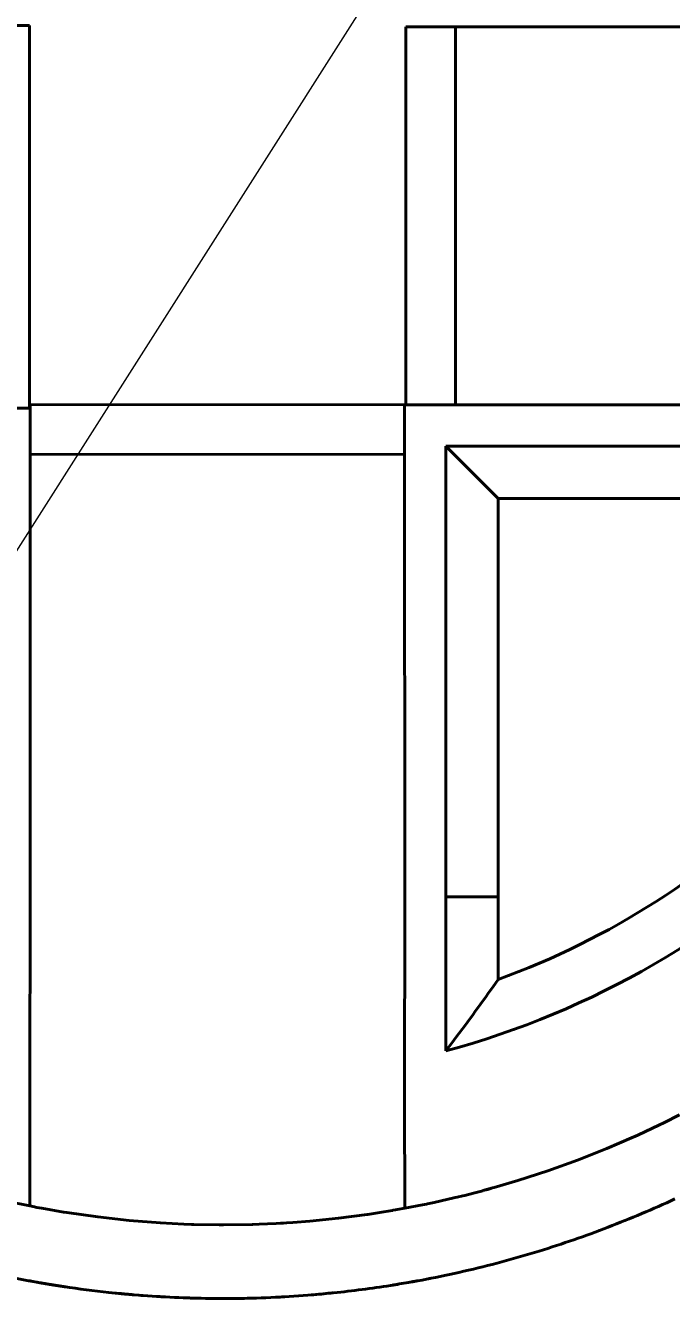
# Model space of a CAD drawing. Header units: inches. Extents: x 0.3 to 10.7, y 0.3 to 8.2.
# Drawn here: x 2.736 to 3.599, y 4.685 to 6.385 of the extents above; entities that cross this region are included whole.
import ezdxf

# ---------------------------------------------------------------- set-up
doc = ezdxf.new("R2010")
doc.units = ezdxf.units.IN
doc.header["$LTSCALE"] = 0.03937
doc.header["$MEASUREMENT"] = 0
doc.layers.add('Annotations', color=7, linetype='Continuous')
doc.layers.add('Geometries', color=7, linetype='Continuous')
doc.styles.add('Shapr2', font='txt', dxfattribs={"height": 0.0957})
doc.dimstyles.new('ISO-25', dxfattribs={"dimtxt": 0.098425, "dimasz": 0.098425, "dimexe": 0.049213, "dimexo": 0.024606, "dimgap": 0.024606, "dimtad": 1, "dimtxsty": 'Standard', "dimcen": 0.098425, "dimadec": 0, "dimazin": 0, "dimtfac": 1, "dimtmove": 0, "dimatfit": 3, "dimfxl": 0.03937, "dimarcsym": 0})

# ---------------------------------------------------------------- blocks, each defined once
blk = doc.blocks.new('*D2')
at = {"layer": 'Annotations', "color": 0, "linetype": 'Continuous', "lineweight": 15}
for p, q in [((3.8252, 7.4142), (4.1421, 7.9122)), ((2.2317, 4.9102), (3.7723, 7.3312)), ((2.1788, 4.8272), (2.126, 4.7442))]:
    blk.add_line(p, q, dxfattribs=at)
at = {"layer": 'Annotations', "color": 0}
for points in [[(3.8113, 7.4231), (3.839, 7.4054), (3.7723, 7.3312)], [(2.1927, 4.8184), (2.165, 4.836), (2.2317, 4.9102)]]:
    blk.add_solid(points, dxfattribs=at)
at = {"layer": 'Defpoints', "color": 0}
for p in [(3.7723, 7.3312), (2.2317, 4.9102)]:
    blk.add_point(p, dxfattribs=at)
at = {"layer": 'Annotations', "color": 0, "lineweight": 15, "insert": (3.9621, 7.7699), "char_height": 0.0957, "attachment_point": 5, "rotation": 57.5284, "style": 'Shapr2'}
blk.add_mtext('%%c2.87', dxfattribs=at)

msp = doc.modelspace()

# ---------------------------------------------------------------- linework, layer by layer
at = {"layer": 'Geometries', "linetype": 'Continuous', "lineweight": 40}
for p, q in [((2.7411, 6.3853), (2.6747, 6.3853)), ((2.7411, 6.3853), (2.7411, 5.8744)), ((3.2437, 5.8788), (3.2437, 6.3835)), ((3.2437, 6.3835), (3.3101, 6.3835)), ((3.3101, 6.3835), (3.3101, 5.8788)), ((3.3101, 6.3835), (3.8946, 6.3834)), ((2.7411, 5.8744), (2.6747, 5.8744)), ((2.7417, 5.8789), (3.2421, 5.8792)), ((2.7417, 5.8789), (2.7417, 5.8125)), ((3.2421, 5.8792), (3.2421, 5.8127)), ((3.2437, 5.8788), (3.3101, 5.8788)), ((3.3101, 5.8788), (4.1708, 5.8787)), ((3.2971, 5.8237), (3.3671, 5.7538)), ((3.2974, 5.2214), (3.2971, 5.8237)), ((3.2971, 5.8237), (4.1057, 5.8237)), ((3.2421, 5.8127), (2.7417, 5.8125)), ((2.7417, 5.8125), (2.7419, 5.2303)), ((3.2421, 5.8127), (3.2424, 5.2215)), ((4.0102, 5.7537), (3.3671, 5.7538)), ((3.3671, 5.7538), (3.3674, 5.2215)), ((2.7419, 5.2303), (2.7416, 4.9535)), ((3.2424, 5.2215), (3.242, 4.9494)), ((3.2971, 5.0158), (3.2974, 5.2214)), ((3.2974, 5.2214), (3.3674, 5.2215)), ((3.3674, 5.2215), (3.3672, 5.1113)), ((2.7416, 4.9535), (2.7414, 4.8087)), ((3.242, 4.9494), (3.2426, 4.8056)), ((3.6096, 4.9303), (3.5884, 4.9197)), ((3.5456, 4.8997), (3.5123, 4.8854)), ((3.5538, 4.9034), (3.5456, 4.8997)), ((3.5538, 4.9034), (3.5456, 4.8997)), ((3.5465, 4.9001), (3.5456, 4.8997)), ((3.3467, 4.8292), (3.3466, 4.8291)), ((3.3467, 4.8292), (3.3596, 4.8327)), ((3.3467, 4.8292), (3.3595, 4.8327)), ((3.3596, 4.8327), (3.3574, 4.8321)), ((3.3619, 4.8333), (3.3596, 4.8327)), ((2.7099, 4.8153), (2.7414, 4.8087)), ((3.2817, 4.8135), (3.2726, 4.8115)), ((3.2911, 4.8155), (3.2817, 4.8135)), ((3.308, 4.8194), (3.2911, 4.8155)), ((3.3097, 4.8198), (3.308, 4.8194)), ((3.3226, 4.8229), (3.3201, 4.8223)), ((3.3345, 4.8259), (3.3226, 4.8229)), ((3.3466, 4.8291), (3.3345, 4.8259)), ((2.7414, 4.8087), (2.7475, 4.8075)), ((2.751, 4.8068), (2.7571, 4.8057)), ((2.7571, 4.8057), (2.7573, 4.8057)), ((2.7573, 4.8057), (2.7865, 4.8006)), ((2.7865, 4.8006), (2.7875, 4.8005)), ((3.2092, 4.7999), (3.1931, 4.7975)), ((3.2258, 4.8027), (3.2092, 4.7999)), ((3.226, 4.8027), (3.2258, 4.8027)), ((3.2263, 4.8027), (3.226, 4.8027)), ((3.2271, 4.8029), (3.2263, 4.8027)), ((3.2426, 4.8056), (3.2325, 4.8038)), ((3.2663, 4.8102), (3.2426, 4.8056)), ((2.9472, 4.7845), (2.9577, 4.7841)), ((2.9577, 4.7841), (2.9581, 4.7841)), ((2.9581, 4.7841), (2.9605, 4.7841)), ((2.9945, 4.7835), (2.9605, 4.7841)), ((2.9954, 4.7835), (2.9945, 4.7835)), ((2.9954, 4.7835), (2.9945, 4.7835)), ((2.9956, 4.7835), (2.9954, 4.7835)), ((2.9957, 4.7835), (2.9954, 4.7835)), ((2.9985, 4.7835), (2.9956, 4.7835)), ((2.9989, 4.7835), (2.9957, 4.7835)), ((3, 4.7835), (2.9985, 4.7835)), ((3.0004, 4.7835), (3, 4.7835)), ((3.0477, 4.7843), (3.0394, 4.7841)), ((3.0591, 4.7848), (3.0477, 4.7843)), ((3.0707, 4.7853), (3.0591, 4.7848)), ((3.0798, 4.7859), (3.0707, 4.7853)), ((3.0766, 4.7857), (3.0707, 4.7853)), ((3.0798, 4.7859), (3.0766, 4.7857)), ((3.0801, 4.7859), (3.0798, 4.7859)), ((3.0798, 4.7859), (3.0803, 4.7859)), ((3.085, 4.7862), (3.08, 4.7859)), ((3.0844, 4.7861), (3.0801, 4.7859)), ((3.0931, 4.7867), (3.085, 4.7862)), ((3.1155, 4.7885), (3.0931, 4.7867)), ((3.2762, 4.7119), (3.2737, 4.7114)), ((2.7571, 4.7057), (2.757, 4.7058)), ((2.757, 4.7058), (2.7571, 4.7057)), ((2.7571, 4.7058), (2.757, 4.7058)), ((2.757, 4.7058), (2.757, 4.7058)), ((2.7571, 4.7058), (2.757, 4.7058)), ((2.757, 4.7058), (2.757, 4.7058)), ((2.7572, 4.7058), (2.7571, 4.7058)), ((2.7571, 4.7058), (2.7571, 4.7058)), ((2.7572, 4.7058), (2.7571, 4.7058)), ((2.7571, 4.7057), (2.7572, 4.7057)), ((2.7571, 4.7057), (2.7571, 4.7057)), ((2.7575, 4.7057), (2.7571, 4.7057)), ((2.7575, 4.7057), (2.7572, 4.7058)), ((2.7572, 4.7058), (2.7572, 4.7058)), ((2.7575, 4.7057), (2.7575, 4.7057)), ((2.758, 4.7056), (2.7575, 4.7057)), ((2.7575, 4.7057), (2.7575, 4.7057)), ((2.7585, 4.7055), (2.7575, 4.7057)), ((2.758, 4.7056), (2.7575, 4.7057)), ((2.7587, 4.7055), (2.758, 4.7056)), ((2.7604, 4.7052), (2.758, 4.7056)), ((2.7608, 4.7051), (2.7585, 4.7055)), ((2.7608, 4.7051), (2.7587, 4.7055)), ((2.7608, 4.7051), (2.7604, 4.7052)), ((2.7608, 4.7051), (2.7605, 4.7052)), ((2.7611, 4.7051), (2.7608, 4.7051)), ((2.7731, 4.7031), (2.7731, 4.7031)), ((3.2259, 4.7029), (3.2234, 4.7025)), ((3.2237, 4.7026), (3.2234, 4.7026)), ((3.2259, 4.703), (3.2237, 4.7026)), ((3.2259, 4.7029), (3.2237, 4.7026)), ((3.2259, 4.7029), (3.2262, 4.703)), ((3.226, 4.703), (3.2259, 4.703)), ((3.2259, 4.703), (3.2259, 4.703)), ((3.226, 4.7029), (3.2259, 4.7029)), ((3.226, 4.7029), (3.2259, 4.7029)), ((3.2264, 4.703), (3.226, 4.7029)), ((3.2263, 4.703), (3.226, 4.703)), ((3.226, 4.703), (3.226, 4.703)), ((3.2262, 4.703), (3.2264, 4.703)), ((3.2263, 4.703), (3.2264, 4.703)), ((3.2264, 4.703), (3.2263, 4.703)), ((3.229, 4.7035), (3.2264, 4.703)), ((3.2598, 4.7088), (3.2592, 4.7086)), ((3.26, 4.7088), (3.2598, 4.7088)), ((2.8646, 4.6915), (2.8642, 4.6915)), ((2.8651, 4.6914), (2.8646, 4.6915)), ((2.8904, 4.6893), (2.8901, 4.6893)), ((2.899, 4.6886), (2.8989, 4.6886)), ((2.951, 4.6859), (2.9511, 4.6859)), ((2.9633, 4.6855), (2.963, 4.6855)), ((2.9642, 4.6855), (2.9638, 4.6855)), ((2.969, 4.6854), (2.969, 4.6854)), ((2.9934, 4.6851), (2.9933, 4.6851)), ((3.0008, 4.6851), (3, 4.6851)), ((3.0011, 4.6851), (3.0008, 4.6851)), ((3.0015, 4.6851), (3.0011, 4.6851)), ((3.0011, 4.6851), (3.0011, 4.6851)), ((3.0059, 4.6851), (3.0015, 4.6851)), ((3.0063, 4.6851), (3.0059, 4.6851)), ((3.0064, 4.6851), (3.0063, 4.6851)), ((3.0066, 4.6851), (3.0064, 4.6851)), ((3.0095, 4.6851), (3.0064, 4.6851)), ((3.0096, 4.6851), (3.0089, 4.6851)), ((3.0096, 4.6851), (3.0095, 4.6851)), ((3.0124, 4.6851), (3.0096, 4.6851)), ((3.0131, 4.6851), (3.0124, 4.6851)), ((3.0131, 4.6851), (3.0131, 4.6851)), ((3.0131, 4.6851), (3.0134, 4.6851)), ((3.0383, 4.6856), (3.0379, 4.6856)), ((3.1436, 4.6923), (3.1434, 4.6923)), ((3.1473, 4.6927), (3.1436, 4.6923))]:
    msp.add_line(p, q, dxfattribs=at)
at = {"layer": 'Geometries', "linetype": 'Continuous', "lineweight": 40, "flags": 128}
for points in [[(3.5884, 4.9197), (3.5827, 4.9169), (3.5538, 4.9034)], [(3.5538, 4.9034), (3.5477, 4.9007), (3.5465, 4.9001)], [(3.5123, 4.8854), (3.4731, 4.8699), (3.4335, 4.8556), (3.3936, 4.8426), (3.3619, 4.8333)], [(3.3574, 4.8321), (3.3533, 4.8309), (3.3467, 4.8292)], [(3.6034, 4.8181), (3.5979, 4.8156), (3.5924, 4.8131), (3.5868, 4.8106), (3.5813, 4.8081), (3.5757, 4.8057), (3.5702, 4.8032), (3.5646, 4.8008), (3.559, 4.7985), (3.5534, 4.7961), (3.5478, 4.7937), (3.5422, 4.7914), (3.5365, 4.7891), (3.5309, 4.7869), (3.5253, 4.7847), (3.5196, 4.7824), (3.514, 4.7803), (3.5083, 4.7781), (3.5026, 4.776), (3.4969, 4.7738), (3.4912, 4.7717), (3.4855, 4.7697), (3.4798, 4.7676), (3.4741, 4.7656), (3.4684, 4.7636), (3.4627, 4.7617), (3.4569, 4.7597), (3.4512, 4.7578), (3.4454, 4.7559), (3.4396, 4.754), (3.4338, 4.7521), (3.428, 4.7503), (3.4222, 4.7485), (3.4159, 4.7466), (3.4097, 4.7447), (3.4034, 4.7429), (3.3972, 4.7411), (3.3909, 4.7393), (3.3846, 4.7375), (3.3783, 4.7358), (3.372, 4.7341), (3.3657, 4.7324), (3.3594, 4.7307), (3.3531, 4.7291), (3.3468, 4.7275), (3.3404, 4.726), (3.3341, 4.7244), (3.3277, 4.7229), (3.3213, 4.7214), (3.3149, 4.72), (3.3085, 4.7186), (3.3021, 4.7172), (3.2957, 4.7158), (3.2897, 4.7146), (3.2836, 4.7133), (3.2776, 4.7121), (3.2762, 4.7119)], [(3.3201, 4.8223), (3.3126, 4.8205), (3.3097, 4.8198)], [(2.751, 4.8068), (2.7492, 4.8072), (2.7475, 4.8075)], [(2.9472, 4.7845), (2.9159, 4.7861), (2.874, 4.7894), (2.8323, 4.794), (2.7907, 4.7999), (2.7875, 4.8005)], [(3.1931, 4.7975), (3.192, 4.7973), (3.1538, 4.7923), (3.1155, 4.7885), (3.1155, 4.7885)], [(3.2325, 4.8038), (3.2301, 4.8034), (3.2271, 4.8029)], [(3.2726, 4.8115), (3.2715, 4.8113), (3.2663, 4.8102)], [(3.0394, 4.7841), (3.0386, 4.784), (3.0004, 4.7835)], [(3.08, 4.7859), (3.0771, 4.7857), (3.0766, 4.7857)], [(3.2737, 4.7114), (3.2716, 4.711), (3.2655, 4.7098), (3.26, 4.7088)], [(3.2762, 4.7119), (3.2761, 4.7119), (3.2761, 4.7119), (3.2761, 4.7119), (3.2761, 4.7119), (3.2761, 4.7119), (3.2761, 4.7118), (3.2761, 4.7118), (3.2761, 4.7118), (3.2761, 4.7118), (3.2761, 4.7118), (3.2761, 4.7118), (3.2761, 4.7118), (3.276, 4.7118), (3.276, 4.7118), (3.276, 4.7118), (3.276, 4.7118), (3.276, 4.7118), (3.276, 4.7118), (3.276, 4.7118), (3.276, 4.7118), (3.276, 4.7118), (3.276, 4.7118), (3.276, 4.7118), (3.276, 4.7118), (3.276, 4.7118), (3.276, 4.7118), (3.276, 4.7118), (3.276, 4.7118), (3.276, 4.7118), (3.276, 4.7118), (3.276, 4.7118), (3.2759, 4.7118), (3.2759, 4.7118), (3.2759, 4.7118), (3.2759, 4.7118), (3.2759, 4.7118), (3.2759, 4.7118), (3.2759, 4.7118), (3.2758, 4.7118), (3.2758, 4.7118), (3.2758, 4.7118), (3.2758, 4.7118), (3.2758, 4.7118), (3.2758, 4.7118), (3.2757, 4.7118), (3.2757, 4.7118), (3.2757, 4.7118), (3.2757, 4.7118), (3.2756, 4.7118), (3.2756, 4.7118), (3.2756, 4.7117), (3.2756, 4.7117), (3.2755, 4.7117), (3.2755, 4.7117), (3.2755, 4.7117), (3.2754, 4.7117), (3.2754, 4.7117), (3.2753, 4.7117), (3.2753, 4.7117), (3.2752, 4.7117), (3.2752, 4.7117), (3.2751, 4.7117), (3.2751, 4.7117), (3.275, 4.7116), (3.275, 4.7116), (3.2749, 4.7116), (3.2749, 4.7116), (3.2748, 4.7116), (3.2748, 4.7116), (3.2747, 4.7116), (3.2747, 4.7116), (3.2746, 4.7116), (3.2746, 4.7116), (3.2745, 4.7115), (3.2745, 4.7115), (3.2744, 4.7115), (3.2744, 4.7115), (3.2743, 4.7115), (3.2743, 4.7115), (3.2742, 4.7115), (3.2742, 4.7115), (3.2741, 4.7115), (3.2741, 4.7115), (3.274, 4.7114), (3.274, 4.7114), (3.2739, 4.7114), (3.2739, 4.7114), (3.2738, 4.7114), (3.2738, 4.7114), (3.2737, 4.7114), (3.2737, 4.7114), (3.2737, 4.7114)], [(2.757, 4.7058), (2.7512, 4.7068), (2.7454, 4.7078), (2.7396, 4.7089)], [(2.7592, 4.7054), (2.7592, 4.7054), (2.7591, 4.7054), (2.759, 4.7055), (2.7589, 4.7055), (2.7588, 4.7055), (2.7587, 4.7055)], [(2.7604, 4.7052), (2.7604, 4.7052), (2.7604, 4.7052), (2.7603, 4.7052), (2.7603, 4.7052), (2.7603, 4.7052), (2.7603, 4.7052), (2.7602, 4.7052), (2.7602, 4.7052), (2.7602, 4.7052), (2.7602, 4.7052), (2.7602, 4.7053), (2.7601, 4.7053), (2.7601, 4.7053), (2.7601, 4.7053), (2.7601, 4.7053), (2.76, 4.7053), (2.76, 4.7053), (2.76, 4.7053), (2.7599, 4.7053), (2.7598, 4.7053), (2.7597, 4.7053), (2.7596, 4.7053), (2.7595, 4.7054), (2.7594, 4.7054), (2.7593, 4.7054), (2.7592, 4.7054)], [(2.7608, 4.7051), (2.7607, 4.7052), (2.7607, 4.7052), (2.7607, 4.7052), (2.7607, 4.7052), (2.7607, 4.7052), (2.7607, 4.7052), (2.7607, 4.7052), (2.7607, 4.7052), (2.7607, 4.7052), (2.7607, 4.7052), (2.7606, 4.7052), (2.7606, 4.7052), (2.7606, 4.7052), (2.7606, 4.7052), (2.7606, 4.7052), (2.7606, 4.7052), (2.7606, 4.7052), (2.7606, 4.7052), (2.7605, 4.7052), (2.7605, 4.7052), (2.7605, 4.7052), (2.7605, 4.7052), (2.7605, 4.7052), (2.7605, 4.7052), (2.7605, 4.7052), (2.7604, 4.7052), (2.7604, 4.7052), (2.7604, 4.7052), (2.7604, 4.7052)], [(2.7608, 4.7051), (2.7611, 4.7051), (2.7619, 4.705), (2.7627, 4.7048), (2.7633, 4.7047), (2.7639, 4.7046), (2.7645, 4.7045), (2.7651, 4.7044), (2.7657, 4.7043), (2.7663, 4.7042), (2.7669, 4.7041), (2.7675, 4.704), (2.7681, 4.7039), (2.7686, 4.7038), (2.7691, 4.7038), (2.7696, 4.7037), (2.7701, 4.7036), (2.7705, 4.7035), (2.7708, 4.7035), (2.771, 4.7035)], [(2.771, 4.7035), (2.7708, 4.7035), (2.7702, 4.7036), (2.7695, 4.7037), (2.7689, 4.7038), (2.7683, 4.7039), (2.7678, 4.704), (2.7672, 4.7041), (2.7667, 4.7042), (2.7662, 4.7042), (2.7658, 4.7043), (2.7652, 4.7044), (2.7647, 4.7045), (2.7643, 4.7046), (2.7638, 4.7046), (2.7636, 4.7047), (2.7634, 4.7047), (2.7631, 4.7048), (2.7629, 4.7048), (2.7627, 4.7048), (2.7624, 4.7049), (2.7622, 4.7049), (2.7619, 4.705), (2.7616, 4.705), (2.7613, 4.7051), (2.7612, 4.7051), (2.761, 4.7051), (2.7609, 4.7051), (2.7609, 4.7051), (2.7609, 4.7051), (2.7608, 4.7051), (2.7608, 4.7051), (2.7608, 4.7051)], [(2.787, 4.701), (2.7866, 4.701), (2.7807, 4.7019), (2.7748, 4.7029), (2.7689, 4.7038), (2.763, 4.7048), (2.7611, 4.7051)], [(2.771, 4.7035), (2.7712, 4.7034), (2.7713, 4.7034), (2.7715, 4.7034), (2.7717, 4.7034), (2.7718, 4.7033), (2.7719, 4.7033), (2.7721, 4.7033), (2.7722, 4.7033), (2.7723, 4.7033), (2.7724, 4.7032), (2.7724, 4.7032), (2.7725, 4.7032), (2.7725, 4.7032), (2.7725, 4.7032), (2.7725, 4.7032), (2.7725, 4.7032), (2.7725, 4.7032), (2.7725, 4.7032), (2.7725, 4.7032), (2.7725, 4.7032), (2.7725, 4.7032), (2.7725, 4.7032), (2.7725, 4.7032), (2.7726, 4.7032), (2.7726, 4.7032), (2.7726, 4.7032), (2.7726, 4.7032), (2.7726, 4.7032), (2.7726, 4.7032), (2.7726, 4.7032), (2.7726, 4.7032), (2.7726, 4.7032), (2.7726, 4.7032), (2.7726, 4.7032), (2.7727, 4.7032), (2.7727, 4.7032), (2.7727, 4.7032), (2.7727, 4.7032), (2.7727, 4.7032), (2.7727, 4.7032), (2.7727, 4.7032), (2.7727, 4.7032), (2.7727, 4.7032), (2.7727, 4.7032), (2.7727, 4.7032), (2.7728, 4.7032), (2.7728, 4.7032), (2.7728, 4.7032), (2.7728, 4.7032), (2.7728, 4.7032), (2.7728, 4.7032), (2.7728, 4.7032), (2.7728, 4.7032), (2.7728, 4.7032), (2.7729, 4.7032), (2.7729, 4.7032), (2.7729, 4.7032), (2.7729, 4.7032), (2.773, 4.7031), (2.773, 4.7031), (2.773, 4.7031), (2.773, 4.7031), (2.773, 4.7031), (2.7731, 4.7031), (2.7731, 4.7031)], [(2.7731, 4.7031), (2.773, 4.7031), (2.7722, 4.7033), (2.7715, 4.7034), (2.771, 4.7035)], [(2.7873, 4.7009), (2.787, 4.701), (2.7859, 4.7011), (2.7849, 4.7013), (2.7838, 4.7015), (2.7829, 4.7016), (2.7819, 4.7017), (2.781, 4.7019), (2.7801, 4.702), (2.7792, 4.7022), (2.7783, 4.7023), (2.7773, 4.7025), (2.7764, 4.7026), (2.7754, 4.7028), (2.7745, 4.7029), (2.7737, 4.703), (2.7731, 4.7031)], [(2.8646, 4.6915), (2.8633, 4.6916), (2.8574, 4.6922), (2.8515, 4.6928), (2.847, 4.6933)], [(3.2264, 4.703), (3.2272, 4.7032), (3.2282, 4.7033), (3.2292, 4.7035), (3.2298, 4.7036)], [(3.2592, 4.7086), (3.2534, 4.7076), (3.2473, 4.7065), (3.2412, 4.7055), (3.2351, 4.7045), (3.2291, 4.7035), (3.229, 4.7035)], [(3.2526, 4.7075), (3.253, 4.7075), (3.2537, 4.7076), (3.254, 4.7077), (3.2544, 4.7078), (3.2547, 4.7078), (3.255, 4.7079), (3.2553, 4.7079), (3.2555, 4.708), (3.2558, 4.708), (3.256, 4.7081), (3.2562, 4.7081), (3.2564, 4.7081), (3.2566, 4.7082), (3.2568, 4.7082), (3.257, 4.7082), (3.2571, 4.7083), (3.2571, 4.7083), (3.2572, 4.7083), (3.2572, 4.7083), (3.2572, 4.7083), (3.2573, 4.7083), (3.2573, 4.7083), (3.2574, 4.7083), (3.2574, 4.7083), (3.2575, 4.7083), (3.2575, 4.7083), (3.2575, 4.7083), (3.2575, 4.7083), (3.2576, 4.7083), (3.2576, 4.7084), (3.2576, 4.7084), (3.2576, 4.7084), (3.2576, 4.7084), (3.2577, 4.7084), (3.2577, 4.7084), (3.2577, 4.7084), (3.2578, 4.7084), (3.2578, 4.7084), (3.2579, 4.7084), (3.2579, 4.7084), (3.258, 4.7084), (3.258, 4.7084), (3.258, 4.7084), (3.2581, 4.7084), (3.2581, 4.7085), (3.2582, 4.7085), (3.2582, 4.7085), (3.2583, 4.7085), (3.2583, 4.7085), (3.2583, 4.7085), (3.2584, 4.7085), (3.2584, 4.7085), (3.2585, 4.7085), (3.2585, 4.7085), (3.2586, 4.7085), (3.2586, 4.7085), (3.2587, 4.7085), (3.2587, 4.7086), (3.2587, 4.7086), (3.2588, 4.7086), (3.2588, 4.7086), (3.2589, 4.7086), (3.2589, 4.7086), (3.2589, 4.7086), (3.259, 4.7086), (3.259, 4.7086), (3.259, 4.7086), (3.2591, 4.7086), (3.2591, 4.7086), (3.2591, 4.7086), (3.2592, 4.7086), (3.2592, 4.7086)], [(3.2598, 4.7088), (3.2598, 4.7088), (3.2599, 4.7088), (3.2599, 4.7088), (3.2599, 4.7088), (3.2599, 4.7088), (3.2599, 4.7088), (3.26, 4.7088), (3.26, 4.7088), (3.26, 4.7088), (3.26, 4.7088), (3.26, 4.7088), (3.26, 4.7088), (3.2601, 4.7088), (3.2601, 4.7088), (3.2601, 4.7088), (3.2601, 4.7088), (3.2601, 4.7088), (3.2601, 4.7088), (3.2601, 4.7088), (3.2601, 4.7088), (3.2602, 4.7088), (3.2602, 4.7088), (3.2602, 4.7088), (3.2602, 4.7088), (3.2602, 4.7088), (3.2602, 4.7088), (3.2602, 4.7088), (3.2602, 4.7088), (3.2602, 4.7088), (3.2602, 4.7088), (3.2602, 4.7088), (3.2603, 4.7088), (3.2603, 4.7088), (3.2603, 4.7088), (3.2603, 4.7088), (3.2603, 4.7088), (3.2603, 4.7088), (3.2603, 4.7088), (3.2603, 4.7088), (3.2603, 4.7088), (3.2603, 4.7088), (3.2603, 4.7088), (3.2603, 4.7088), (3.2603, 4.7088)], [(2.8785, 4.6902), (2.8785, 4.6902), (2.8785, 4.6902), (2.8785, 4.6902), (2.8785, 4.6902), (2.8784, 4.6902), (2.8784, 4.6902), (2.8784, 4.6902), (2.8784, 4.6902), (2.8784, 4.6902), (2.8784, 4.6902), (2.8784, 4.6902), (2.8784, 4.6902), (2.8784, 4.6902), (2.8784, 4.6902), (2.8784, 4.6902), (2.8784, 4.6902), (2.8784, 4.6902), (2.8784, 4.6902), (2.8784, 4.6902), (2.8784, 4.6902), (2.8783, 4.6902), (2.8783, 4.6903), (2.8783, 4.6903), (2.8783, 4.6903), (2.8783, 4.6903), (2.8783, 4.6903), (2.8783, 4.6903), (2.8783, 4.6903), (2.8783, 4.6903), (2.8783, 4.6903), (2.8783, 4.6903), (2.8782, 4.6903), (2.8782, 4.6903), (2.8782, 4.6903), (2.8782, 4.6903), (2.8782, 4.6903), (2.8782, 4.6903), (2.8782, 4.6903), (2.8782, 4.6903), (2.8781, 4.6903), (2.8781, 4.6903), (2.8781, 4.6903), (2.8781, 4.6903), (2.8781, 4.6903), (2.8781, 4.6903), (2.8781, 4.6903), (2.8781, 4.6903), (2.878, 4.6903), (2.878, 4.6903), (2.878, 4.6903), (2.878, 4.6903), (2.878, 4.6903), (2.878, 4.6903), (2.878, 4.6903), (2.8779, 4.6903), (2.8779, 4.6903), (2.8779, 4.6903), (2.8779, 4.6903), (2.8779, 4.6903), (2.8779, 4.6903), (2.8778, 4.6903), (2.8778, 4.6903), (2.8778, 4.6903), (2.8778, 4.6903), (2.8778, 4.6903), (2.8778, 4.6903), (2.8777, 4.6903), (2.8777, 4.6903), (2.8777, 4.6903), (2.8777, 4.6903), (2.8777, 4.6903), (2.8777, 4.6903), (2.8776, 4.6903), (2.8776, 4.6903), (2.8776, 4.6903), (2.8776, 4.6903), (2.8776, 4.6903), (2.8776, 4.6903), (2.8775, 4.6903), (2.8775, 4.6903), (2.8774, 4.6903), (2.8773, 4.6903), (2.8772, 4.6904), (2.877, 4.6904), (2.8768, 4.6904), (2.8766, 4.6904), (2.8764, 4.6904), (2.8761, 4.6904), (2.8758, 4.6905), (2.8755, 4.6905), (2.8752, 4.6905), (2.8749, 4.6906), (2.8745, 4.6906), (2.8742, 4.6906), (2.8738, 4.6906), (2.8734, 4.6907), (2.873, 4.6907), (2.8725, 4.6908), (2.8721, 4.6908), (2.8716, 4.6908), (2.8711, 4.6909), (2.8706, 4.6909), (2.87, 4.691), (2.8695, 4.691), (2.8689, 4.6911), (2.8683, 4.6911), (2.8677, 4.6912), (2.8665, 4.6913), (2.8652, 4.6914), (2.8646, 4.6915)], [(2.8785, 4.6902), (2.8751, 4.6905), (2.8692, 4.6911), (2.8651, 4.6914)], [(2.8901, 4.6893), (2.887, 4.6895), (2.8811, 4.69), (2.8785, 4.6902)], [(2.8989, 4.6886), (2.893, 4.6891), (2.8904, 4.6893)], [(2.9151, 4.6876), (2.9109, 4.6879), (2.9049, 4.6882), (2.899, 4.6886)], [(2.922, 4.6872), (2.9168, 4.6875), (2.9151, 4.6876)], [(2.9638, 4.6855), (2.9584, 4.6857), (2.9524, 4.6859), (2.9465, 4.6861), (2.9405, 4.6863), (2.9346, 4.6866), (2.9287, 4.6868), (2.9227, 4.6872), (2.922, 4.6872)], [(2.9501, 4.6859), (2.9501, 4.6859), (2.9503, 4.6859), (2.9505, 4.6859), (2.9508, 4.6859), (2.951, 4.6859)], [(2.9511, 4.6859), (2.9512, 4.6859), (2.9518, 4.6859), (2.9525, 4.6858), (2.9532, 4.6858), (2.954, 4.6858), (2.955, 4.6858), (2.956, 4.6857), (2.9572, 4.6857), (2.9585, 4.6857), (2.96, 4.6856), (2.9615, 4.6856), (2.9625, 4.6855), (2.963, 4.6855)], [(2.9633, 4.6855), (2.9634, 4.6855), (2.9644, 4.6855), (2.9654, 4.6855), (2.9664, 4.6855), (2.9674, 4.6854), (2.9684, 4.6854), (2.969, 4.6854)], [(2.969, 4.6854), (2.9643, 4.6855), (2.9642, 4.6855)], [(2.9933, 4.6851), (2.9881, 4.6851), (2.9822, 4.6852), (2.9762, 4.6853), (2.9703, 4.6854), (2.969, 4.6854)], [(3, 4.6851), (2.9941, 4.6851), (2.9934, 4.6851)], [(3.0066, 4.6851), (3.0062, 4.6851), (3.0054, 4.6851)], [(3.0063, 4.6851), (3.0063, 4.6851), (3.0063, 4.6851), (3.0062, 4.6851), (3.0062, 4.6851), (3.0062, 4.6851), (3.0062, 4.6851), (3.0062, 4.6851), (3.0061, 4.6851), (3.0061, 4.6851), (3.0061, 4.6851), (3.0061, 4.6851), (3.0061, 4.6851), (3.006, 4.6851), (3.006, 4.6851), (3.006, 4.6851), (3.006, 4.6851), (3.006, 4.6851), (3.006, 4.6851), (3.0059, 4.6851), (3.0059, 4.6851), (3.0059, 4.6851)], [(3.0149, 4.6851), (3.0139, 4.6851), (3.0121, 4.6851), (3.0103, 4.6851), (3.0082, 4.6851), (3.0066, 4.6851)], [(3.0124, 4.6851), (3.0122, 4.6851), (3.0118, 4.6851), (3.0115, 4.6851), (3.0112, 4.6851), (3.0109, 4.6851), (3.0107, 4.6851), (3.0104, 4.6851), (3.0102, 4.6851), (3.01, 4.6851), (3.0099, 4.6851), (3.0098, 4.6851), (3.0097, 4.6851), (3.0096, 4.6851), (3.0096, 4.6851), (3.0096, 4.6851), (3.0095, 4.6851), (3.0095, 4.6851), (3.0095, 4.6851), (3.0094, 4.6851), (3.0094, 4.6851), (3.0093, 4.6851), (3.0093, 4.6851), (3.0092, 4.6851), (3.0092, 4.6851), (3.0091, 4.6851), (3.0091, 4.6851), (3.009, 4.6851), (3.009, 4.6851), (3.0089, 4.6851), (3.0089, 4.6851)], [(3.0379, 4.6856), (3.0317, 4.6854), (3.0253, 4.6853), (3.019, 4.6852), (3.0131, 4.6851)], [(3.0134, 4.6851), (3.0134, 4.6851), (3.015, 4.6851)], [(3.015, 4.6851), (3.0151, 4.6851), (3.0158, 4.6851)], [(3.0158, 4.6851), (3.0168, 4.6852), (3.0174, 4.6852), (3.018, 4.6852), (3.0185, 4.6852), (3.0191, 4.6852), (3.0196, 4.6852), (3.0201, 4.6852), (3.0206, 4.6852), (3.0218, 4.6852), (3.0229, 4.6852), (3.0238, 4.6852), (3.0246, 4.6853), (3.0252, 4.6853), (3.0258, 4.6853), (3.0263, 4.6853), (3.0269, 4.6853), (3.0273, 4.6853), (3.0276, 4.6853), (3.0279, 4.6853), (3.028, 4.6853)], [(3.028, 4.6853), (3.028, 4.6853), (3.0281, 4.6853), (3.0282, 4.6853), (3.0282, 4.6853)], [(3.0282, 4.6853), (3.0282, 4.6853), (3.0281, 4.6853), (3.028, 4.6853), (3.028, 4.6853)], [(3.0782, 4.6872), (3.0759, 4.6871), (3.0696, 4.6868), (3.0633, 4.6865), (3.057, 4.6862), (3.0506, 4.686), (3.0443, 4.6857), (3.0383, 4.6856)], [(3.1173, 4.6899), (3.1128, 4.6895), (3.1067, 4.6891), (3.1005, 4.6886), (3.0944, 4.6882), (3.0882, 4.6878), (3.0821, 4.6874), (3.0782, 4.6872)], [(3.1434, 4.6923), (3.1374, 4.6917), (3.1312, 4.6911), (3.1251, 4.6905), (3.119, 4.69), (3.1173, 4.6899)], [(3.1464, 4.6926), (3.1456, 4.6925), (3.1436, 4.6923)]]:
    msp.add_lwpolyline(points, dxfattribs=at)
at = {"layer": 'Geometries', "linetype": 'Continuous', "lineweight": 40}
for centre, radius, start, end in [((3, 6.1218), 1.1452, 285.0377, 344.9097), ((3, 6.1218), 1.0752, 289.9714, 339.9786), ((1.1227, 6.6869), 2.7424, 322.4582, 324.9325), ((2.9989, 6.1195), 1.4343, 256.7554, 259.5834), ((3.0006, 6.1284), 1.4433, 259.5805, 260.2814), ((3.0014, 6.1334), 1.4484, 261.4865, 263.8798), ((3.0013, 6.1322), 1.4472, 261.4965, 263.8729), ((3.0012, 6.1315), 1.4465, 263.8727, 264.5626), ((2.9987, 6.1327), 1.4477, 275.8904, 278.9266), ((2.9992, 6.1276), 1.4426, 279.1997, 280.1189), ((2.9989, 6.1307), 1.4456, 274.6975, 275.7381)]:
    msp.add_arc(centre, radius, start, end, dxfattribs=at)

# ---------------------------------------------------------------- dimensions: what is measured, and where the dimension line sits
at = {"layer": 'Annotations', "linetype": 'Continuous', "lineweight": 15}
dim = msp.add_diameter_dim_2p(p1=(2.2317, 4.9102), p2=(3.7723, 7.3312), dimstyle='ISO-25', override={"dimscale": 1, "dimgap": 0.027559, "dimdec": 2, "dimlfac": 1, "dimzin": 4, "dimdsep": 46, "dimtxsty": 'Shapr2', "dimfrac": 2, "dimlwd": 15, "dimlwe": 15}, dxfattribs=at)
dim.commit()
dim.dimension.update_dxf_attribs({"geometry": '*D2', "text_midpoint": (4.0257, 7.7294), "dimtype": 163})

doc.saveas('drawing.dxf')
